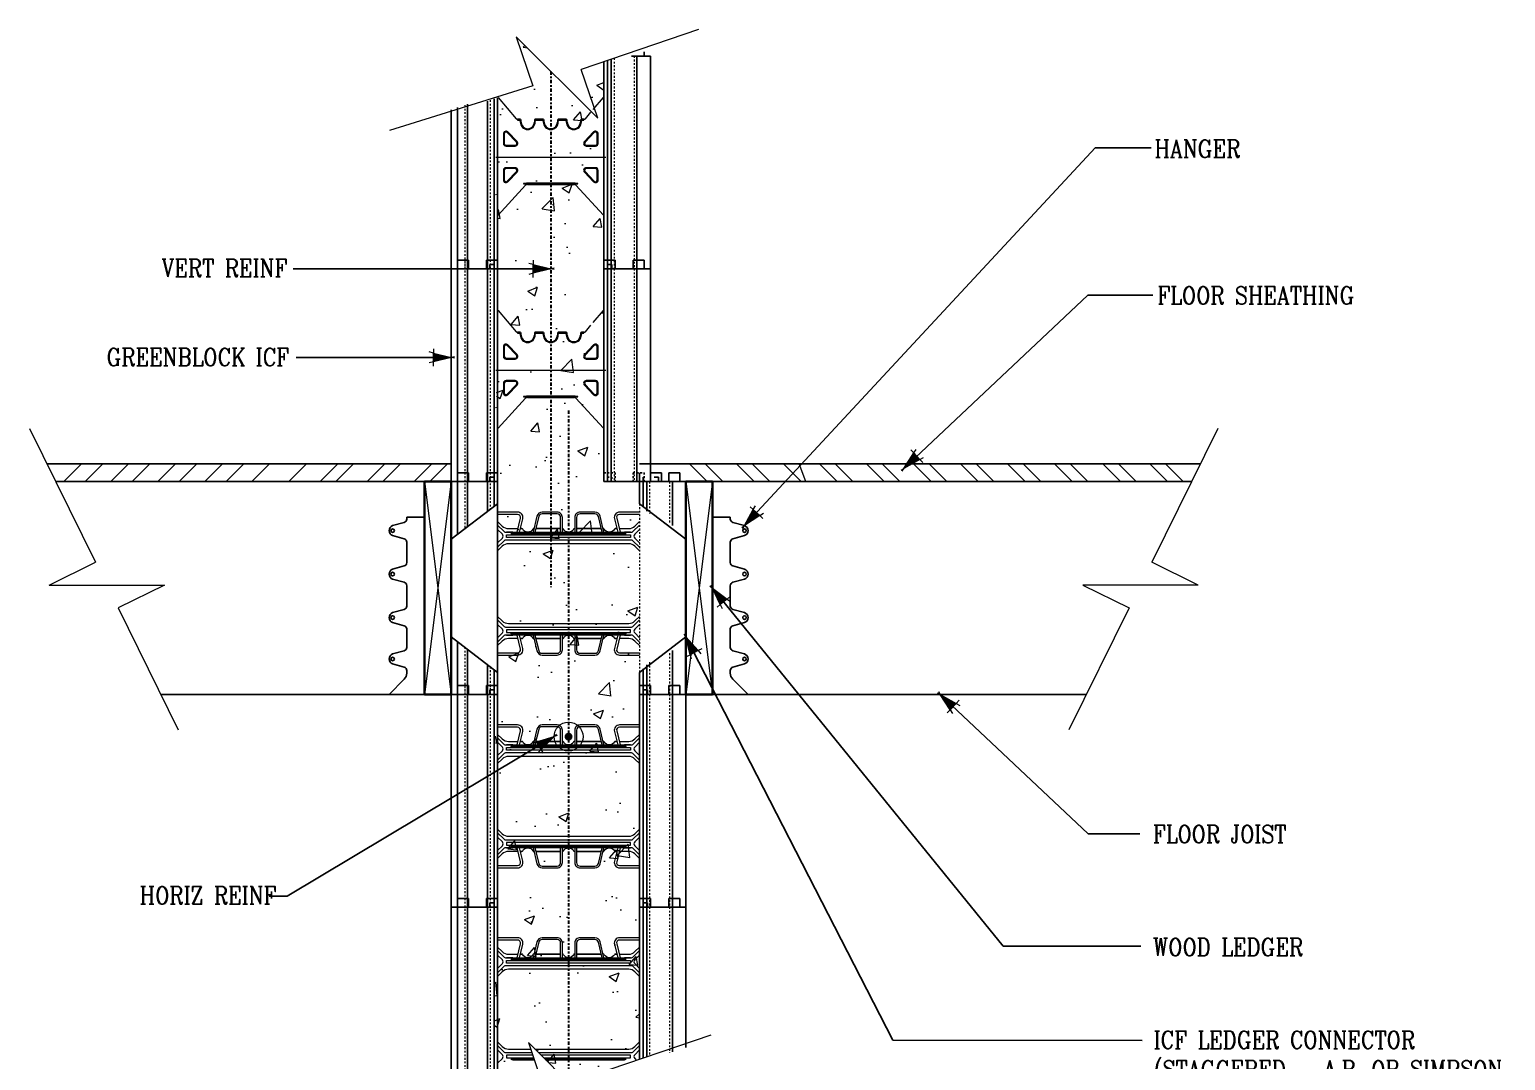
# Model space of a CAD drawing. Header units: inches. Extents: x -184 to -99.5, y 251.3 to 338.8.
# Drawn here: x -182.7 to -99.5, y 280.7 to 338.8 of the extents above; entities that cross this region are included whole.
import ezdxf

# ---------------------------------------------------------------- set-up
doc = ezdxf.new("R2010")
doc.units = ezdxf.units.IN
doc.header["$MEASUREMENT"] = 0
for name, pattern in [('CENTER', [2, 1.25, -0.25, 0.25, -0.25]), ('DASHED2', [0.375, 0.25, -0.125]), ('HIDDEN', [0.375, 0.25, -0.125])]:
    doc.linetypes.add(name, pattern=pattern)
for name, color, linetype, lineweight in [('A2 Hatch', 8, 'Continuous', 9), ('A4 medium', 7, 'Continuous', 35), ('DETAILS', 7, 'Continuous', 13), ('DIM', 3, 'Continuous', 13), ('REBAR', 2, 'CENTER', 30)]:
    doc.layers.add(name, color=color, linetype=linetype, lineweight=lineweight)
doc.styles.add('ARCTEXT', font='arctext.shx', dxfattribs={"width": 0.85})
doc.styles.add('RomanC', font='romanc.shx', dxfattribs={"width": 0.85, "height": 5})
doc.dimstyles.new('ARCTEXT1-4', dxfattribs={"dimtxt": 4, "dimasz": 2, "dimexe": 2, "dimexo": 2, "dimgap": 2, "dimtad": 1, "dimdec": 4, "dimzin": 3, "dimdsep": 46, "dimlunit": 4, "dimtxsty": 'ARCTEXT', "dimblk": 'ARCHTICK', "dimcen": 2, "dimaunit": 1, "dimadec": 0, "dimazin": 0, "dimtfac": 1, "dimtdec": 4, "dimtmove": 2, "dimatfit": 3, "dimldrblk": 'arrow', "dimfxl": 0, "dimtolj": 1, "dimtzin": 0, "dimarcsym": 0})

# ---------------------------------------------------------------- blocks, each defined once
blk = doc.blocks.new('_ArchTick')
at = {"color": 0, "linetype": 'ByBlock', "const_width": 0.15}
blk.add_lwpolyline([(-0.5, -0.5), (0.5, 0.5)], dxfattribs=at)
blk = doc.blocks.new('arrow')
at = {"layer": 'DIM'}
blk.add_hatch(color=253, dxfattribs=at).paths.add_polyline_path([(-2, 0.5), (-2, -0.5), (0, 0)])
at = {"layer": 'DIM', "lineweight": 9}
for points in [[(-2, 0.98), (-2, 0.5), (-2.47, 0.62)], [(0.37, 0.09), (0, 0)], [(0.37, -0.09), (0, 0)], [(-2, -0.98), (-2, -0.5), (-2.47, -0.62)]]:
    blk.add_lwpolyline(points, dxfattribs=at)
at = {"layer": 'DIM', "lineweight": 15}
blk.add_lwpolyline([(0, 0), (-2, -0.5), (-2, 0.5), (0, 0)], dxfattribs=at)

msp = doc.modelspace()

# ---------------------------------------------------------------- hatches: boundary and pattern name
at = {"layer": 'A2 Hatch', "ltscale": 0.15}
h = msp.add_hatch(dxfattribs=at)
h.set_pattern_fill('AR-CONC', color=256, scale=0.8, style=0)
h.set_pattern_definition([(50, (-3238.1794, 751.718), (5.7380815, -0.502017), [0.6, -6.6]), (355, (-3238.1794, 751.718), (-1.110011, 6.017537), [0.48, -5.28]), (100.45145, (-3237.701, 751.6764), (4.628071, 5.51552), [0.509922, -5.609137]), (46.1842, (-3238.1794, 753.318), (8.537928, -1.324152), [0.9, -9.9]), (96.63564, (-3237.468, 753.208), (7.477296, 7.792949), [0.764882, -8.413704]), (351.1842, (-3238.179, 753.318), (7.477296, 7.79295), [0.72, -7.92]), (21, (-3237.3794, 752.918), (4.7752564, -3.220951), [0.6, -6.6]), (326, (-3237.3794, 752.918), (1.946523, 5.8012), [0.48, -5.28]), (71.45144, (-3236.9815, 752.65), (6.721779, 2.580249), [0.509922, -5.609137]), (37.5, (-3238.1794, 751.7182), (0.0972788, 2.6631508), [0, -5.216, 0, -5.36, 0, -5.3]), (7.5, (-3238.1794, 751.7182), (2.1045563, 3.1552937), [0, -3.056, 0, -5.096, 0, -2.02]), (327.5, (-3239.9634, 751.7182), (4.2705795, -0.180439), [0, -2, 0, -6.24, 0, -8.28]), (317.5, (-3240.7634, 751.718), (4.6654894, 0.80084), [0, -2.6, 0, -4.144, 0, -5.88])])
h.paths.add_polyline_path([(-154.324, 335.631), (-156.31, 334.958), (-156.51, 277.942), (-153.64, 278.915), (-154.576, 281.675), (-149.98, 277.079), (-150.916, 279.839), (-148.31, 280.723), (-148.314, 313.305), (-150.314, 313.305), (-150.314, 336.991), (-151.6, 336.555), (-150.664, 333.795), (-155.26, 338.391)])
h = msp.add_hatch(color=256, dxfattribs=at)
edge = h.paths.add_edge_path()
edge.add_arc((-152.31, 298.924), 0.224, 0, 360)

# ---------------------------------------------------------------- linework, layer by layer
at = {"color": 1}
for p, q in [((-148.765, 337.305), (-147.689, 337.305)), ((-148.664, 337.339), (-148.664, 337.305)), ((-148.454, 337.305), (-148.454, 325.305)), ((-148.039, 337.551), (-148.039, 337.305)), ((-147.689, 337.305), (-147.689, 325.305)), ((-150.314, 336.991), (-150.314, 325.305)), ((-150.114, 337.059), (-150.114, 325.305)), ((-149.899, 337.132), (-149.899, 325.305)), ((-156.885, 334.763), (-156.885, 325.305)), ((-156.51, 334.89), (-156.51, 325.305)), ((-156.31, 334.958), (-156.31, 325.305)), ((-158.935, 334.279), (-158.935, 325.305)), ((-158.585, 334.398), (-158.585, 325.305)), ((-158.01, 334.593), (-158.01, 325.305)), ((-158.585, 325.805), (-157.96, 325.805)), ((-158.585, 325.805), (-158.585, 313.305)), ((-158.01, 325.805), (-158.01, 313.305)), ((-157.96, 325.805), (-157.96, 325.305)), ((-156.935, 325.805), (-156.935, 325.305)), ((-156.935, 325.805), (-156.31, 325.805)), ((-156.885, 325.805), (-156.885, 313.305)), ((-156.31, 325.805), (-156.31, 325.305)), ((-156.31, 325.805), (-156.31, 313.305)), ((-150.314, 325.805), (-150.314, 325.305)), ((-150.314, 325.805), (-150.314, 313.305)), ((-150.314, 325.805), (-149.689, 325.805)), ((-149.689, 325.805), (-149.689, 325.305)), ((-148.664, 325.805), (-148.664, 325.305)), ((-148.664, 325.805), (-148.039, 325.805)), ((-148.039, 325.805), (-148.039, 325.305)), ((-158.935, 325.305), (-156.31, 325.305)), ((-158.935, 325.305), (-158.935, 313.305)), ((-158.935, 325.305), (-156.76, 325.305)), ((-156.885, 325.305), (-158.01, 325.305)), ((-156.76, 325.555), (-156.76, 325.305)), ((-156.76, 325.555), (-156.51, 325.555)), ((-156.51, 325.555), (-156.51, 313.305)), ((-156.51, 325.305), (-156.31, 325.305)), ((-150.314, 325.305), (-147.689, 325.305)), ((-150.314, 325.305), (-150.114, 325.305)), ((-150.114, 325.555), (-150.114, 313.305)), ((-150.114, 325.555), (-149.864, 325.555)), ((-149.899, 325.305), (-147.689, 325.305)), ((-149.899, 325.305), (-149.899, 313.305)), ((-149.864, 325.555), (-149.864, 325.305)), ((-148.454, 325.305), (-148.454, 313.305)), ((-147.689, 325.305), (-147.689, 313.305)), ((-158.935, 313.305), (-158.935, 301.305)), ((-158.935, 313.305), (-156.76, 313.305)), ((-158.935, 313.305), (-156.31, 313.305)), ((-158.585, 313.805), (-157.96, 313.805)), ((-158.585, 313.805), (-158.585, 310.326)), ((-158.01, 313.805), (-158.01, 310.764)), ((-156.885, 313.305), (-158.01, 313.305)), ((-157.96, 313.805), (-157.96, 313.305)), ((-156.935, 313.805), (-156.935, 313.305)), ((-156.935, 313.805), (-156.31, 313.805)), ((-156.885, 313.805), (-156.885, 311.621)), ((-156.76, 313.555), (-156.76, 313.305)), ((-156.76, 313.555), (-156.51, 313.555)), ((-156.51, 313.555), (-156.51, 311.907)), ((-156.51, 313.305), (-156.31, 313.305)), ((-156.31, 313.805), (-156.31, 301.305)), ((-156.31, 313.805), (-156.31, 313.305)), ((-150.314, 313.805), (-150.314, 313.305)), ((-150.314, 313.305), (-147.689, 313.305)), ((-148.31, 313.805), (-148.31, 312.059)), ((-148.11, 313.555), (-148.11, 311.859)), ((-147.895, 313.305), (-145.685, 313.305)), ((-147.895, 313.305), (-147.895, 311.644)), ((-147.685, 313.805), (-147.06, 313.805)), ((-147.685, 313.305), (-147.485, 313.305)), ((-147.485, 313.555), (-147.235, 313.555)), ((-147.235, 313.555), (-147.235, 313.305)), ((-147.06, 313.805), (-147.06, 313.305)), ((-146.66, 313.805), (-146.66, 313.305)), ((-146.66, 313.805), (-146.035, 313.805)), ((-146.45, 313.305), (-146.45, 310.824)), ((-146.035, 313.805), (-146.035, 313.305)), ((-145.685, 313.305), (-145.685, 301.305)), ((-156.31, 312.059), (-158.935, 310.059)), ((-148.31, 312.059), (-145.685, 310.059)), ((-156.31, 302.55), (-158.935, 304.55)), ((-158.585, 304.284), (-158.585, 301.305)), ((-148.31, 302.55), (-145.685, 304.55)), ((-158.01, 303.845), (-158.01, 301.305)), ((-146.45, 303.785), (-146.45, 301.305)), ((-156.885, 302.988), (-156.885, 301.305)), ((-156.51, 302.703), (-156.51, 301.305)), ((-148.31, 302.55), (-148.31, 301.305)), ((-148.11, 302.75), (-148.11, 301.305)), ((-147.895, 302.965), (-147.895, 301.305)), ((-158.585, 301.805), (-157.96, 301.805)), ((-158.585, 301.805), (-158.585, 289.305)), ((-158.01, 301.805), (-158.01, 289.305)), ((-157.96, 301.805), (-157.96, 301.305)), ((-156.935, 301.805), (-156.935, 301.305)), ((-156.935, 301.805), (-156.31, 301.805)), ((-156.885, 301.805), (-156.885, 289.305)), ((-156.76, 301.555), (-156.76, 301.305)), ((-156.76, 301.555), (-156.51, 301.555)), ((-156.51, 301.555), (-156.51, 289.305)), ((-156.31, 301.805), (-156.31, 289.305)), ((-148.31, 301.805), (-148.31, 289.305)), ((-148.31, 301.805), (-147.685, 301.805)), ((-148.11, 301.555), (-148.11, 289.305)), ((-148.11, 301.555), (-147.86, 301.555)), ((-147.86, 301.555), (-147.86, 301.305)), ((-147.685, 301.805), (-147.685, 301.305)), ((-146.66, 301.805), (-146.66, 301.305)), ((-146.66, 301.805), (-146.035, 301.805)), ((-146.035, 301.805), (-146.035, 301.305)), ((-158.935, 301.305), (-156.31, 301.305)), ((-158.935, 301.305), (-158.935, 289.305)), ((-158.935, 301.305), (-156.76, 301.305)), ((-156.885, 301.305), (-158.01, 301.305)), ((-156.51, 301.305), (-156.31, 301.305)), ((-148.31, 301.305), (-145.685, 301.305)), ((-148.31, 301.305), (-148.11, 301.305)), ((-147.895, 301.305), (-145.685, 301.305)), ((-147.895, 301.305), (-147.895, 289.305)), ((-146.45, 301.305), (-146.45, 289.305)), ((-145.685, 301.305), (-145.685, 289.305)), ((-158.585, 289.805), (-157.96, 289.805)), ((-158.585, 289.805), (-158.585, 277.45)), ((-158.01, 289.805), (-158.01, 277.645)), ((-157.96, 289.805), (-157.96, 289.305)), ((-156.935, 289.805), (-156.935, 289.305)), ((-156.935, 289.805), (-156.31, 289.805)), ((-156.885, 289.805), (-156.885, 277.815)), ((-156.31, 289.805), (-156.31, 278.01)), ((-148.31, 289.805), (-148.31, 280.723)), ((-148.31, 289.805), (-147.685, 289.805)), ((-147.685, 289.805), (-147.685, 289.305)), ((-146.66, 289.805), (-146.66, 289.305)), ((-146.66, 289.805), (-146.035, 289.805)), ((-146.035, 289.805), (-146.035, 289.305)), ((-158.935, 289.305), (-156.31, 289.305)), ((-158.935, 289.305), (-158.935, 277.331)), ((-158.935, 289.305), (-156.76, 289.305)), ((-156.885, 289.305), (-158.01, 289.305)), ((-156.76, 289.555), (-156.76, 289.305)), ((-156.76, 289.555), (-156.51, 289.555)), ((-156.51, 289.555), (-156.51, 277.942)), ((-156.51, 289.305), (-156.31, 289.305)), ((-148.31, 289.305), (-145.685, 289.305)), ((-148.31, 289.305), (-148.11, 289.305)), ((-148.11, 289.555), (-148.11, 280.791)), ((-148.11, 289.555), (-147.86, 289.555)), ((-147.895, 289.305), (-145.685, 289.305)), ((-147.895, 289.305), (-147.895, 280.864)), ((-147.86, 289.555), (-147.86, 289.305)), ((-146.45, 289.305), (-146.45, 281.142)), ((-145.685, 289.305), (-145.685, 281.401))]:
    msp.add_line(p, q, dxfattribs=at)
at = {"color": 1, "linetype": 'HIDDEN', "ltscale": 0.02}
for p, q in [((-158.585, 325.805), (-157.96, 325.805)), ((-158.585, 325.805), (-158.585, 325.305)), ((-157.96, 325.805), (-157.96, 325.305)), ((-156.935, 325.805), (-156.935, 325.305)), ((-156.935, 325.805), (-156.31, 325.805)), ((-150.314, 325.805), (-149.689, 325.805)), ((-149.689, 325.805), (-149.689, 325.305)), ((-148.664, 325.805), (-148.664, 325.305)), ((-148.664, 325.805), (-148.039, 325.805)), ((-148.039, 325.805), (-148.039, 325.305)), ((-150.114, 325.555), (-150.114, 325.305)), ((-150.114, 325.555), (-149.864, 325.555)), ((-149.864, 325.555), (-149.864, 325.305)), ((-158.585, 313.805), (-157.96, 313.805)), ((-158.585, 313.805), (-158.585, 313.305)), ((-157.96, 313.805), (-157.96, 313.305)), ((-156.935, 313.805), (-156.935, 313.305)), ((-156.935, 313.805), (-156.31, 313.805)), ((-150.314, 313.805), (-149.689, 313.805)), ((-150.114, 313.555), (-150.114, 313.305)), ((-150.114, 313.555), (-149.864, 313.555)), ((-149.864, 313.555), (-149.864, 313.305)), ((-149.689, 313.805), (-149.689, 313.305)), ((-148.664, 313.805), (-148.664, 313.305)), ((-148.664, 313.805), (-148.039, 313.805)), ((-148.039, 313.805), (-148.039, 313.305)), ((-158.585, 301.805), (-157.96, 301.805)), ((-157.96, 301.805), (-157.96, 301.305)), ((-156.935, 301.805), (-156.935, 301.305)), ((-156.935, 301.805), (-156.31, 301.805)), ((-148.31, 301.805), (-147.685, 301.805)), ((-147.685, 301.805), (-147.685, 301.305)), ((-146.66, 301.805), (-146.66, 301.305)), ((-146.66, 301.805), (-146.035, 301.805)), ((-146.035, 301.805), (-146.035, 301.305)), ((-158.585, 289.805), (-157.96, 289.805)), ((-157.96, 289.805), (-157.96, 289.305)), ((-156.935, 289.805), (-156.935, 289.305)), ((-156.935, 289.805), (-156.31, 289.805)), ((-148.31, 289.805), (-147.685, 289.805)), ((-147.685, 289.805), (-147.685, 289.305)), ((-146.66, 289.805), (-146.66, 289.305)), ((-146.66, 289.805), (-146.035, 289.805)), ((-146.035, 289.805), (-146.035, 289.305))]:
    msp.add_line(p, q, dxfattribs=at)
at = {"ltscale": 0.15}
for p, q in [((-157.96, 325.305), (-156.935, 325.305)), ((-158.935, 314.305), (-181.735, 314.305)), ((-148.314, 314.305), (-116.675, 314.305)), ((-158.935, 313.305), (-181.241, 313.305)), ((-157.96, 313.305), (-156.935, 313.305)), ((-145.685, 313.305), (-117.168, 313.305)), ((-161.582, 311.002), (-162.237, 310.824)), ((-161.582, 311.002), (-162.237, 310.824)), ((-161.434, 311.195), (-161.434, 311.295)), ((-161.434, 311.295), (-160.435, 311.295)), ((-143.186, 311.295), (-144.185, 311.295)), ((-143.186, 311.195), (-143.186, 311.295)), ((-143.039, 311.002), (-142.384, 310.824)), ((-143.039, 311.002), (-142.384, 310.824)), ((-162.237, 310.26), (-161.582, 310.082)), ((-162.237, 310.26), (-161.582, 310.082)), ((-161.434, 309.889), (-161.434, 308.742)), ((-143.186, 309.889), (-143.186, 308.742)), ((-142.384, 310.26), (-143.039, 310.082)), ((-142.384, 310.26), (-143.039, 310.082)), ((-161.582, 308.549), (-162.237, 308.371)), ((-161.582, 308.549), (-162.237, 308.371)), ((-143.039, 308.549), (-142.384, 308.371)), ((-143.039, 308.549), (-142.384, 308.371)), ((-162.237, 307.807), (-161.582, 307.629)), ((-162.237, 307.807), (-161.582, 307.629)), ((-161.434, 307.436), (-161.434, 306.289)), ((-143.186, 307.436), (-143.186, 306.289)), ((-142.384, 307.807), (-143.039, 307.629)), ((-142.384, 307.807), (-143.039, 307.629)), ((-161.582, 306.096), (-162.237, 305.918)), ((-161.582, 306.096), (-162.237, 305.918)), ((-161.434, 306.429), (-161.434, 306.289)), ((-161.434, 306.429), (-161.434, 306.289)), ((-143.186, 306.429), (-143.186, 306.289)), ((-143.186, 306.429), (-143.186, 306.289)), ((-143.039, 306.096), (-142.384, 305.918)), ((-143.039, 306.096), (-142.384, 305.918)), ((-162.237, 305.354), (-161.582, 305.176)), ((-162.237, 305.354), (-161.582, 305.176)), ((-161.435, 303.958), (-161.435, 305.004)), ((-161.435, 303.958), (-161.435, 305.004)), ((-143.185, 303.958), (-143.185, 305.004)), ((-143.185, 303.958), (-143.185, 305.004)), ((-142.384, 305.354), (-143.039, 305.176)), ((-142.384, 305.354), (-143.039, 305.176)), ((-162.238, 303.587), (-161.583, 303.765)), ((-162.238, 303.587), (-161.583, 303.765)), ((-142.383, 303.587), (-143.038, 303.765)), ((-142.383, 303.587), (-143.038, 303.765)), ((-161.583, 302.845), (-162.238, 303.023)), ((-161.583, 302.845), (-162.238, 303.023)), ((-161.435, 302.512), (-161.435, 302.652)), ((-161.435, 302.512), (-161.435, 302.652)), ((-143.185, 302.512), (-143.185, 302.652)), ((-143.185, 302.512), (-143.185, 302.652)), ((-143.038, 302.845), (-142.383, 303.023)), ((-143.038, 302.845), (-142.383, 303.023)), ((-162.435, 301.305), (-161.582, 302.158)), ((-162.435, 301.305), (-161.582, 302.158)), ((-142.185, 301.305), (-143.039, 302.158)), ((-142.185, 301.305), (-143.039, 302.158)), ((-160.435, 301.305), (-175.319, 301.305)), ((-157.96, 301.305), (-156.935, 301.305)), ((-144.185, 301.305), (-123.09, 301.305)), ((-157.96, 289.305), (-156.935, 289.305))]:
    msp.add_line(p, q, dxfattribs=at)
for centre in [(-162.234, 310.544), (-142.386, 310.544), (-142.386, 310.544), (-162.234, 308.092), (-162.234, 308.092), (-142.386, 308.092), (-142.386, 308.092), (-162.234, 305.639), (-162.234, 305.639), (-142.386, 305.639), (-142.386, 305.639), (-162.235, 303.302), (-162.235, 303.302), (-142.385, 303.302), (-142.385, 303.302)]:
    msp.add_circle(centre, 0.1, dxfattribs=at)
for centre, radius, start, end in [((-162.134, 310.542), 0.3, 110, 250), ((-161.634, 311.195), 0.2, 285.20012, 0), ((-161.634, 311.195), 0.2, 285.20012, 0), ((-142.986, 311.195), 0.2, 180, 254.79988), ((-142.986, 311.195), 0.2, 180, 254.79988), ((-142.486, 310.542), 0.3, 290, 70), ((-142.486, 310.542), 0.3, 290, 70), ((-161.634, 309.889), 0.2, 0, 74.79626), ((-161.634, 309.889), 0.2, 0, 74.79626), ((-142.986, 309.889), 0.2, 105.20374, 180), ((-142.986, 309.889), 0.2, 105.20374, 180), ((-162.134, 308.089), 0.3, 110, 250), ((-162.134, 308.089), 0.3, 110, 250), ((-161.634, 308.742), 0.2, 285.20012, 0), ((-161.634, 308.742), 0.2, 285.20012, 0), ((-142.986, 308.742), 0.2, 180, 254.79988), ((-142.986, 308.742), 0.2, 180, 254.79988), ((-142.486, 308.089), 0.3, 290, 70), ((-142.486, 308.089), 0.3, 290, 70), ((-161.634, 307.436), 0.2, 0, 74.79626), ((-161.634, 307.436), 0.2, 0, 74.79626), ((-142.986, 307.436), 0.2, 105.20374, 180), ((-142.986, 307.436), 0.2, 105.20374, 180), ((-162.134, 305.636), 0.3, 110, 250), ((-162.134, 305.636), 0.3, 110, 250), ((-161.634, 306.289), 0.2, 285.20012, 0), ((-161.634, 306.289), 0.2, 285.20012, 0), ((-142.986, 306.289), 0.2, 180, 254.79988), ((-142.986, 306.289), 0.2, 180, 254.79988), ((-142.486, 305.636), 0.3, 290, 70), ((-142.486, 305.636), 0.3, 290, 70), ((-161.634, 304.983), 0.2, 5.89711, 74.79626), ((-161.634, 304.983), 0.2, 5.89711, 74.79626), ((-142.986, 304.983), 0.2, 105.20374, 174.10289), ((-142.986, 304.983), 0.2, 105.20374, 174.10289), ((-161.635, 303.958), 0.2, 285.20374, 0), ((-161.635, 303.958), 0.2, 285.20374, 0), ((-142.985, 303.958), 0.2, 180, 254.79626), ((-142.985, 303.958), 0.2, 180, 254.79626), ((-162.135, 303.305), 0.3, 110, 250), ((-162.135, 303.305), 0.3, 110, 250), ((-142.485, 303.305), 0.3, 290, 70), ((-142.485, 303.305), 0.3, 290, 70), ((-161.635, 302.652), 0.2, 360, 74.79988), ((-161.635, 302.652), 0.2, 360, 74.79988), ((-161.935, 302.512), 0.5, 315, 0), ((-161.935, 302.512), 0.5, 315, 0), ((-142.985, 302.652), 0.2, 105.20012, 180), ((-142.985, 302.652), 0.2, 105.20012, 180), ((-142.685, 302.512), 0.5, 180, 225), ((-142.685, 302.512), 0.5, 180, 225)]:
    msp.add_arc(centre, radius, start, end, dxfattribs=at)
at = {"layer": 'A2 Hatch', "linetype": 'DASHED2', "ltscale": 0.15}
for p, q in [((-148.614, 337.305), (-148.614, 325.305)), ((-149.739, 337.186), (-149.739, 325.305)), ((-156.725, 334.817), (-156.725, 325.305)), ((-158.17, 334.539), (-158.17, 325.305)), ((-158.17, 325.805), (-158.17, 313.305)), ((-156.725, 325.805), (-156.725, 313.305)), ((-149.739, 325.305), (-149.739, 313.305)), ((-148.614, 325.305), (-148.614, 313.305)), ((-158.17, 313.805), (-158.17, 310.642)), ((-156.725, 313.805), (-156.725, 311.743)), ((-147.735, 313.305), (-147.735, 311.484)), ((-146.61, 313.305), (-146.61, 310.984)), ((-148.31, 312.059), (-148.31, 302.55)), ((-158.17, 303.967), (-158.17, 301.305)), ((-147.735, 303.125), (-147.735, 301.305)), ((-146.61, 303.625), (-146.61, 301.305)), ((-156.725, 302.866), (-156.725, 301.305)), ((-158.17, 301.805), (-158.17, 289.305)), ((-156.725, 301.805), (-156.725, 289.305)), ((-147.735, 301.305), (-147.735, 289.305)), ((-146.61, 301.305), (-146.61, 289.305)), ((-158.17, 289.805), (-158.17, 277.591)), ((-156.725, 289.805), (-156.725, 277.869)), ((-147.735, 289.305), (-147.735, 280.918)), ((-146.61, 289.305), (-146.61, 281.087))]:
    msp.add_line(p, q, dxfattribs=at)
at = {"layer": 'A2 Hatch', "ltscale": 0.15}
for p, q in [((-180.781, 313.305), (-179.781, 314.305)), ((-179.581, 313.305), (-178.581, 314.305)), ((-178.13, 313.305), (-177.13, 314.305)), ((-176.93, 313.305), (-175.93, 314.305)), ((-175.478, 313.305), (-174.478, 314.305)), ((-174.278, 313.305), (-173.278, 314.305)), ((-172.826, 313.305), (-171.826, 314.305)), ((-171.626, 313.305), (-170.626, 314.305)), ((-170.175, 313.305), (-169.175, 314.305)), ((-168.091, 313.305), (-167.091, 314.305)), ((-166.323, 313.305), (-165.323, 314.305)), ((-165.439, 313.305), (-164.439, 314.305)), ((-163.671, 313.305), (-162.671, 314.305)), ((-162.787, 313.305), (-161.787, 314.305)), ((-161.02, 313.305), (-160.02, 314.305)), ((-160.136, 313.305), (-159.136, 314.305)), ((-144.485, 313.305), (-145.485, 314.305)), ((-143.601, 313.305), (-144.601, 314.305)), ((-141.833, 313.305), (-142.833, 314.305)), ((-140.949, 313.305), (-141.949, 314.305)), ((-139.181, 313.305), (-140.181, 314.305)), ((-138.922, 313.305), (-139.297, 314.305)), ((-137.155, 313.305), (-138.155, 314.305)), ((-136.271, 313.305), (-137.271, 314.305)), ((-134.503, 313.305), (-135.503, 314.305)), ((-133.619, 313.305), (-134.619, 314.305)), ((-131.851, 313.305), (-132.851, 314.305)), ((-130.967, 313.305), (-131.967, 314.305)), ((-129.2, 313.305), (-130.2, 314.305)), ((-128.316, 313.305), (-129.316, 314.305)), ((-126.548, 313.305), (-127.548, 314.305)), ((-125.664, 313.305), (-126.664, 314.305)), ((-123.896, 313.305), (-124.896, 314.305)), ((-123.013, 313.305), (-124.013, 314.305)), ((-121.163, 313.305), (-122.163, 314.305)), ((-120.28, 313.305), (-121.28, 314.305)), ((-118.512, 313.305), (-119.512, 314.305)), ((-117.628, 313.305), (-118.628, 314.305)), ((-158.935, 313.305), (-160.435, 301.305)), ((-160.435, 313.305), (-158.935, 301.305)), ((-145.685, 313.305), (-144.185, 301.305)), ((-144.185, 313.305), (-145.685, 301.305))]:
    msp.add_line(p, q, dxfattribs=at)
msp.add_circle((-152.31, 298.924), 0.816, dxfattribs=at)
at = {"layer": 'A4 medium', "ltscale": 0.15}
for points in [[(-160.435, 301.305), (-160.435, 313.305), (-158.935, 313.305), (-158.935, 301.305)], [(-144.185, 301.305), (-144.185, 313.305), (-145.685, 313.305), (-145.685, 301.305)]]:
    msp.add_lwpolyline(points, close=True, dxfattribs=at)
at = {"layer": 'DETAILS', "color": 6, "lineweight": 20}
for p, q in [((-156.314, 334.956), (-156.314, 328.269)), ((-156.287, 334.961), (-155.269, 333.771)), ((-150.917, 334.289), (-150.342, 334.961)), ((-150.314, 328.269), (-150.314, 335.03)), ((-151.36, 333.771), (-151.05, 334.133)), ((-155.197, 333.74), (-155.189, 333.74)), ((-155.039, 333.74), (-155.197, 333.74)), ((-155.189, 333.74), (-155.189, 333.69)), ((-155.189, 333.69), (-155.089, 333.69)), ((-155.039, 333.64), (-155.039, 333.585)), ((-154.989, 333.585), (-154.989, 333.69)), ((-154.239, 333.69), (-154.239, 333.585)), ((-153.739, 333.74), (-154.189, 333.74)), ((-154.189, 333.585), (-154.189, 333.64)), ((-154.139, 333.69), (-153.789, 333.69)), ((-153.739, 333.64), (-153.739, 333.585)), ((-153.689, 333.585), (-153.689, 333.69)), ((-152.939, 333.69), (-152.939, 333.585)), ((-152.439, 333.74), (-152.889, 333.74)), ((-152.889, 333.585), (-152.889, 333.64)), ((-152.839, 333.69), (-152.489, 333.69)), ((-152.439, 333.64), (-152.439, 333.585)), ((-152.389, 333.585), (-152.389, 333.69)), ((-151.639, 333.69), (-151.639, 333.585)), ((-151.432, 333.74), (-151.589, 333.74)), ((-151.589, 333.585), (-151.589, 333.64)), ((-151.539, 333.69), (-151.439, 333.69)), ((-151.439, 333.69), (-151.439, 333.74)), ((-151.439, 333.74), (-151.432, 333.74)), ((-155.989, 332.921), (-155.989, 332.38)), ((-155.939, 332.921), (-155.939, 332.38)), ((-155.839, 332.28), (-155.32, 332.28)), ((-155.248, 332.449), (-155.767, 332.99)), ((-155.212, 332.484), (-155.731, 333.025)), ((-150.898, 333.025), (-151.417, 332.484)), ((-150.862, 332.99), (-151.381, 332.449)), ((-151.309, 332.28), (-150.789, 332.28)), ((-150.689, 332.38), (-150.689, 332.921)), ((-150.639, 332.38), (-150.639, 332.921)), ((-156.414, 331.61), (-150.214, 331.61)), ((-155.839, 332.23), (-155.32, 332.23)), ((-151.309, 332.23), (-150.789, 332.23)), ((-155.989, 330.86), (-155.989, 330.319)), ((-155.939, 330.86), (-155.939, 330.319)), ((-155.32, 331.01), (-155.839, 331.01)), ((-155.32, 330.96), (-155.839, 330.96)), ((-155.767, 330.25), (-155.248, 330.791)), ((-155.731, 330.215), (-155.212, 330.756)), ((-151.417, 330.756), (-150.898, 330.215)), ((-151.381, 330.791), (-150.862, 330.25)), ((-150.789, 331.01), (-151.309, 331.01)), ((-150.789, 330.96), (-151.309, 330.96)), ((-150.689, 330.319), (-150.689, 330.86)), ((-150.639, 330.319), (-150.639, 330.86)), ((-156.285, 328.339), (-154.733, 330.016)), ((-154.685, 330.13), (-154.841, 330.115)), ((-154.841, 330.095), (-154.685, 330.08)), ((-153.314, 330.13), (-154.685, 330.13)), ((-154.685, 330.08), (-153.314, 330.08)), ((-154.627, 330.06), (-153.314, 330.06)), ((-151.944, 330.13), (-153.314, 330.13)), ((-153.314, 330.08), (-151.944, 330.08)), ((-153.314, 330.06), (-152.002, 330.06)), ((-151.788, 330.115), (-151.944, 330.13)), ((-151.944, 330.08), (-151.788, 330.095)), ((-151.896, 330.016), (-150.344, 328.339)), ((-156.314, 323.037), (-156.314, 323.02)), ((-156.314, 323.02), (-156.314, 316.258)), ((-156.287, 322.951), (-155.269, 321.761)), ((-150.917, 322.279), (-150.342, 322.951)), ((-150.314, 316.258), (-150.314, 323.02)), ((-155.197, 321.73), (-155.189, 321.73)), ((-155.039, 321.73), (-155.197, 321.73)), ((-155.189, 321.73), (-155.189, 321.68)), ((-155.189, 321.68), (-155.089, 321.68)), ((-155.039, 321.63), (-155.039, 321.575)), ((-154.989, 321.575), (-154.989, 321.68)), ((-154.239, 321.68), (-154.239, 321.575)), ((-153.739, 321.73), (-154.189, 321.73)), ((-154.189, 321.575), (-154.189, 321.63)), ((-154.139, 321.68), (-153.789, 321.68)), ((-153.739, 321.63), (-153.739, 321.575)), ((-153.689, 321.575), (-153.689, 321.68)), ((-152.939, 321.68), (-152.939, 321.575)), ((-152.439, 321.73), (-152.889, 321.73)), ((-152.889, 321.575), (-152.889, 321.63)), ((-152.839, 321.68), (-152.489, 321.68)), ((-152.439, 321.63), (-152.439, 321.575)), ((-152.389, 321.575), (-152.389, 321.68)), ((-151.639, 321.68), (-151.639, 321.575)), ((-151.432, 321.73), (-151.589, 321.73)), ((-151.589, 321.575), (-151.589, 321.63)), ((-151.539, 321.68), (-151.439, 321.68)), ((-151.439, 321.68), (-151.439, 321.73)), ((-151.439, 321.73), (-151.432, 321.73)), ((-151.36, 321.761), (-151.05, 322.123)), ((-155.989, 320.911), (-155.989, 320.37)), ((-155.939, 320.911), (-155.939, 320.37)), ((-155.248, 320.439), (-155.767, 320.98)), ((-155.212, 320.474), (-155.731, 321.015)), ((-150.898, 321.015), (-151.417, 320.474)), ((-150.862, 320.98), (-151.381, 320.439)), ((-150.689, 320.37), (-150.689, 320.911)), ((-150.639, 320.37), (-150.639, 320.911)), ((-155.839, 320.27), (-155.32, 320.27)), ((-155.839, 320.22), (-155.32, 320.22)), ((-151.309, 320.27), (-150.789, 320.27)), ((-151.309, 320.22), (-150.789, 320.22)), ((-156.414, 319.6), (-150.214, 319.6)), ((-155.32, 319), (-155.839, 319)), ((-155.32, 318.95), (-155.839, 318.95)), ((-150.789, 319), (-151.309, 319)), ((-150.789, 318.95), (-151.309, 318.95)), ((-155.989, 318.85), (-155.989, 318.309)), ((-155.939, 318.85), (-155.939, 318.309)), ((-155.767, 318.24), (-155.248, 318.781)), ((-155.731, 318.205), (-155.212, 318.746)), ((-154.685, 318.12), (-154.841, 318.105)), ((-153.314, 318.12), (-154.685, 318.12)), ((-151.944, 318.12), (-153.314, 318.12)), ((-151.788, 318.105), (-151.944, 318.12)), ((-151.417, 318.746), (-150.898, 318.205)), ((-151.381, 318.781), (-150.862, 318.24)), ((-150.689, 318.309), (-150.689, 318.85)), ((-150.639, 318.309), (-150.639, 318.85)), ((-156.285, 316.329), (-154.733, 318.006)), ((-154.841, 318.085), (-154.685, 318.07)), ((-154.685, 318.07), (-153.314, 318.07)), ((-154.627, 318.05), (-153.314, 318.05)), ((-153.314, 318.07), (-151.944, 318.07)), ((-153.314, 318.05), (-152.002, 318.05)), ((-151.944, 318.07), (-151.788, 318.085)), ((-151.896, 318.006), (-150.344, 316.329))]:
    msp.add_line(p, q, dxfattribs=at)
for points in [[(-155.081, 310.455), (-154.898, 311.215, 0.485338), (-155.189, 311.585), (-156.31, 311.585)], [(-155.461, 310.455), (-155.561, 310.455), (-155.811, 310.455), (-155.215, 310.455), (-155.024, 311.245, 0.485338), (-155.189, 311.455), (-156.31, 311.455)], [(-152.658, 310.455), (-152.658, 311.285, 0.414214), (-152.958, 311.585), (-153.801, 311.585, 0.346495), (-154.092, 311.355), (-154.31, 310.455)], [(-152.758, 310.455), (-152.758, 311.285, 0.414214), (-152.958, 311.485), (-153.801, 311.485, 0.346495), (-153.995, 311.332), (-154.207, 310.455)], [(-150.311, 310.455), (-150.528, 311.355, 0.346495), (-150.82, 311.585), (-151.662, 311.585, 0.414214), (-151.962, 311.285), (-151.962, 310.455)], [(-150.414, 310.455), (-150.625, 311.332, 0.346495), (-150.82, 311.485), (-151.662, 311.485, 0.414214), (-151.862, 311.285), (-151.862, 310.455)], [(-148.31, 311.585), (-149.431, 311.585, 0.485338), (-149.723, 311.215), (-149.539, 310.455)], [(-148.31, 311.455), (-149.431, 311.455, 0.485338), (-149.596, 311.245), (-149.406, 310.455), (-148.81, 310.455), (-149.06, 310.455), (-149.16, 310.455)], [(-156.31, 311.054), (-156.057, 310.801, 0.198912), (-155.704, 310.655), (-155.167, 310.655)], [(-156.31, 310.854), (-155.94, 310.484, 0.198912), (-155.869, 310.455), (-152.31, 310.455, -0.279322), (-152.596, 310.628, 0.279322), (-152.64, 310.655)], [(-156.31, 309.855), (-156.042, 310.124, 0.414214), (-156.042, 310.336), (-156.31, 310.604)], [(-154.279, 310.655, 0.279322), (-154.324, 310.628, -0.605918), (-154.895, 310.628, 0.279322), (-154.94, 310.655), (-155.033, 310.655), (-154.94, 310.655)], [(-151.98, 310.655, 0.279322), (-152.024, 310.628, -0.279322), (-152.31, 310.455), (-148.751, 310.455, 0.198912), (-148.68, 310.484), (-148.31, 310.854)], [(-149.681, 310.655), (-149.588, 310.655), (-149.681, 310.655, 0.279322), (-149.725, 310.628, -0.605918), (-150.297, 310.628, 0.279322), (-150.341, 310.655)], [(-149.454, 310.655), (-148.917, 310.655, 0.198912), (-148.563, 310.801), (-148.31, 311.054)], [(-148.31, 310.604), (-148.578, 310.336, 0.414214), (-148.578, 310.124), (-148.31, 309.855)], [(-148.31, 309.605), (-148.68, 309.976, 0.198912), (-148.751, 310.005), (-152.31, 310.005), (-155.869, 310.005, 0.198912), (-155.94, 309.976), (-156.31, 309.605)], [(-148.31, 309.405), (-148.563, 309.658, 0.198912), (-148.917, 309.805), (-152.31, 309.805), (-155.704, 309.805, 0.198912), (-156.057, 309.658), (-156.31, 309.405)], [(-156.31, 305.704), (-156.057, 305.451, 0.198912), (-155.704, 305.305), (-152.31, 305.305), (-148.917, 305.305, 0.198912), (-148.563, 305.451), (-148.31, 305.704)], [(-156.31, 305.504), (-155.94, 305.134, 0.198912), (-155.869, 305.105), (-152.31, 305.105), (-148.751, 305.105, 0.198912), (-148.68, 305.134), (-148.31, 305.504)], [(-156.31, 304.505), (-156.042, 304.774, 0.414214), (-156.042, 304.986), (-156.31, 305.254)], [(-148.31, 305.254), (-148.578, 304.986, 0.414214), (-148.578, 304.774), (-148.31, 304.505)], [(-152.64, 304.455, 0.279322), (-152.596, 304.482, -0.279322), (-152.31, 304.655), (-155.869, 304.655, 0.198912), (-155.94, 304.626), (-156.31, 304.255)], [(-156.31, 303.655), (-155.189, 303.655, 0.485338), (-155.024, 303.865), (-155.215, 304.655), (-155.811, 304.655), (-155.561, 304.655), (-155.461, 304.655)], [(-156.31, 303.525), (-155.189, 303.525, 0.485338), (-154.898, 303.895), (-155.081, 304.655)], [(-155.167, 304.455), (-155.704, 304.455, 0.198912), (-156.057, 304.308), (-156.31, 304.055)], [(-154.94, 304.455), (-155.033, 304.455), (-154.94, 304.455, 0.279322), (-154.895, 304.482, -0.605918), (-154.324, 304.482, 0.279322), (-154.279, 304.455)], [(-154.31, 304.655), (-154.092, 303.755, 0.346495), (-153.801, 303.525), (-152.958, 303.525, 0.414214), (-152.658, 303.825), (-152.658, 304.655)], [(-154.207, 304.655), (-153.995, 303.778, 0.346495), (-153.801, 303.625), (-152.958, 303.625, 0.414214), (-152.758, 303.825), (-152.758, 304.655)], [(-148.31, 304.255), (-148.68, 304.626, 0.198912), (-148.751, 304.655), (-152.31, 304.655, -0.279322), (-152.024, 304.482, 0.279322), (-151.98, 304.455)], [(-151.962, 304.655), (-151.962, 303.825, 0.414214), (-151.662, 303.525), (-150.82, 303.525, 0.346495), (-150.528, 303.755), (-150.311, 304.655)], [(-151.862, 304.655), (-151.862, 303.825, 0.414214), (-151.662, 303.625), (-150.82, 303.625, 0.346495), (-150.625, 303.778), (-150.414, 304.655)], [(-150.341, 304.455, 0.279322), (-150.297, 304.482, -0.605918), (-149.725, 304.482, 0.279322), (-149.681, 304.455), (-149.588, 304.455), (-149.681, 304.455)], [(-149.539, 304.655), (-149.723, 303.895, 0.485338), (-149.431, 303.525), (-148.31, 303.525)], [(-149.16, 304.655), (-149.06, 304.655), (-148.81, 304.655), (-149.406, 304.655), (-149.596, 303.865, 0.485338), (-149.431, 303.655), (-148.31, 303.655)], [(-148.31, 304.055), (-148.563, 304.308, 0.198912), (-148.917, 304.455), (-149.454, 304.455)], [(-155.081, 298.455), (-154.898, 299.215, 0.485338), (-155.189, 299.585), (-156.31, 299.585)], [(-155.461, 298.455), (-155.561, 298.455), (-155.811, 298.455), (-155.215, 298.455), (-155.024, 299.245, 0.485338), (-155.189, 299.455), (-156.31, 299.455)], [(-156.31, 299.054), (-156.057, 298.801, 0.198912), (-155.704, 298.655), (-155.167, 298.655)], [(-152.658, 298.455), (-152.658, 299.285, 0.414214), (-152.958, 299.585), (-153.801, 299.585, 0.346495), (-154.092, 299.355), (-154.31, 298.455)], [(-152.758, 298.455), (-152.758, 299.285, 0.414214), (-152.958, 299.485), (-153.801, 299.485, 0.346495), (-153.995, 299.332), (-154.207, 298.455)], [(-150.311, 298.455), (-150.528, 299.355, 0.346495), (-150.82, 299.585), (-151.662, 299.585, 0.414214), (-151.962, 299.285), (-151.962, 298.455)], [(-150.414, 298.455), (-150.625, 299.332, 0.346495), (-150.82, 299.485), (-151.662, 299.485, 0.414214), (-151.862, 299.285), (-151.862, 298.455)], [(-148.31, 299.585), (-149.431, 299.585, 0.485338), (-149.723, 299.215), (-149.539, 298.455)], [(-148.31, 299.455), (-149.431, 299.455, 0.485338), (-149.596, 299.245), (-149.406, 298.455), (-148.81, 298.455), (-149.06, 298.455), (-149.16, 298.455)], [(-149.454, 298.655), (-148.917, 298.655, 0.198912), (-148.563, 298.801), (-148.31, 299.054)], [(-156.31, 298.854), (-155.94, 298.484, 0.198912), (-155.869, 298.455), (-152.31, 298.455, -0.279322), (-152.596, 298.628, 0.279322), (-152.64, 298.655)], [(-156.31, 297.855), (-156.042, 298.124, 0.414214), (-156.042, 298.336), (-156.31, 298.604)], [(-154.279, 298.655, 0.279322), (-154.324, 298.628, -0.605918), (-154.895, 298.628, 0.279322), (-154.94, 298.655), (-155.033, 298.655), (-154.94, 298.655)], [(-151.98, 298.655, 0.279322), (-152.024, 298.628, -0.279322), (-152.31, 298.455), (-148.751, 298.455, 0.198912), (-148.68, 298.484), (-148.31, 298.854)], [(-149.681, 298.655), (-149.588, 298.655), (-149.681, 298.655, 0.279322), (-149.725, 298.628, -0.605918), (-150.297, 298.628, 0.279322), (-150.341, 298.655)], [(-148.31, 298.604), (-148.578, 298.336, 0.414214), (-148.578, 298.124), (-148.31, 297.855)], [(-148.31, 297.605), (-148.68, 297.976, 0.198912), (-148.751, 298.005), (-152.31, 298.005), (-155.869, 298.005, 0.198912), (-155.94, 297.976), (-156.31, 297.605)], [(-148.31, 297.405), (-148.563, 297.658, 0.198912), (-148.917, 297.805), (-152.31, 297.805), (-155.704, 297.805, 0.198912), (-156.057, 297.658), (-156.31, 297.405)], [(-156.31, 293.704), (-156.057, 293.451, 0.198912), (-155.704, 293.305), (-152.31, 293.305), (-148.917, 293.305, 0.198912), (-148.563, 293.451), (-148.31, 293.704)], [(-156.31, 293.504), (-155.94, 293.134, 0.198912), (-155.869, 293.105), (-152.31, 293.105), (-148.751, 293.105, 0.198912), (-148.68, 293.134), (-148.31, 293.504)], [(-156.31, 292.505), (-156.042, 292.774, 0.414214), (-156.042, 292.986), (-156.31, 293.254)], [(-148.31, 293.254), (-148.578, 292.986, 0.414214), (-148.578, 292.774), (-148.31, 292.505)], [(-152.64, 292.455, 0.279322), (-152.596, 292.482, -0.279322), (-152.31, 292.655), (-155.869, 292.655, 0.198912), (-155.94, 292.626), (-156.31, 292.255)], [(-156.31, 291.655), (-155.189, 291.655, 0.485338), (-155.024, 291.865), (-155.215, 292.655), (-155.811, 292.655), (-155.561, 292.655), (-155.461, 292.655)], [(-156.31, 291.525), (-155.189, 291.525, 0.485338), (-154.898, 291.895), (-155.081, 292.655)], [(-155.167, 292.455), (-155.704, 292.455, 0.198912), (-156.057, 292.308), (-156.31, 292.055)], [(-154.94, 292.455), (-155.033, 292.455), (-154.94, 292.455, 0.279322), (-154.895, 292.482, -0.605918), (-154.324, 292.482, 0.279322), (-154.279, 292.455)], [(-154.31, 292.655), (-154.092, 291.755, 0.346495), (-153.801, 291.525), (-152.958, 291.525, 0.414214), (-152.658, 291.825), (-152.658, 292.655)], [(-154.207, 292.655), (-153.995, 291.778, 0.346495), (-153.801, 291.625), (-152.958, 291.625, 0.414214), (-152.758, 291.825), (-152.758, 292.655)], [(-148.31, 292.255), (-148.68, 292.626, 0.198912), (-148.751, 292.655), (-152.31, 292.655, -0.279322), (-152.024, 292.482, 0.279322), (-151.98, 292.455)], [(-151.962, 292.655), (-151.962, 291.825, 0.414214), (-151.662, 291.525), (-150.82, 291.525, 0.346495), (-150.528, 291.755), (-150.311, 292.655)], [(-151.862, 292.655), (-151.862, 291.825, 0.414214), (-151.662, 291.625), (-150.82, 291.625, 0.346495), (-150.625, 291.778), (-150.414, 292.655)], [(-150.341, 292.455, 0.279322), (-150.297, 292.482, -0.605918), (-149.725, 292.482, 0.279322), (-149.681, 292.455), (-149.588, 292.455), (-149.681, 292.455)], [(-149.539, 292.655), (-149.723, 291.895, 0.485338), (-149.431, 291.525), (-148.31, 291.525)], [(-149.16, 292.655), (-149.06, 292.655), (-148.81, 292.655), (-149.406, 292.655), (-149.596, 291.865, 0.485338), (-149.431, 291.655), (-148.31, 291.655)], [(-148.31, 292.055), (-148.563, 292.308, 0.198912), (-148.917, 292.455), (-149.454, 292.455)], [(-155.081, 286.455), (-154.898, 287.215, 0.485338), (-155.189, 287.585), (-156.31, 287.585)], [(-155.461, 286.455), (-155.561, 286.455), (-155.811, 286.455), (-155.215, 286.455), (-155.024, 287.245, 0.485338), (-155.189, 287.455), (-156.31, 287.455)], [(-152.658, 286.455), (-152.658, 287.285, 0.414214), (-152.958, 287.585), (-153.801, 287.585, 0.346495), (-154.092, 287.355), (-154.31, 286.455)], [(-152.758, 286.455), (-152.758, 287.285, 0.414214), (-152.958, 287.485), (-153.801, 287.485, 0.346495), (-153.995, 287.332), (-154.207, 286.455)], [(-150.311, 286.455), (-150.528, 287.355, 0.346495), (-150.82, 287.585), (-151.662, 287.585, 0.414214), (-151.962, 287.285), (-151.962, 286.455)], [(-150.414, 286.455), (-150.625, 287.332, 0.346495), (-150.82, 287.485), (-151.662, 287.485, 0.414214), (-151.862, 287.285), (-151.862, 286.455)], [(-148.31, 287.585), (-149.431, 287.585, 0.485338), (-149.723, 287.215), (-149.539, 286.455)], [(-148.31, 287.455), (-149.431, 287.455, 0.485338), (-149.596, 287.245), (-149.406, 286.455), (-148.81, 286.455), (-149.06, 286.455), (-149.16, 286.455)], [(-156.31, 287.054), (-156.057, 286.801, 0.198912), (-155.704, 286.655), (-155.167, 286.655)], [(-156.31, 286.854), (-155.94, 286.484, 0.198912), (-155.869, 286.455), (-152.31, 286.455, -0.279322), (-152.596, 286.628, 0.279322), (-152.64, 286.655)], [(-156.31, 285.855), (-156.042, 286.124, 0.414214), (-156.042, 286.336), (-156.31, 286.604)], [(-154.279, 286.655, 0.279322), (-154.324, 286.628, -0.605918), (-154.895, 286.628, 0.279322), (-154.94, 286.655), (-155.033, 286.655), (-154.94, 286.655)], [(-151.98, 286.655, 0.279322), (-152.024, 286.628, -0.279322), (-152.31, 286.455), (-148.751, 286.455, 0.198912), (-148.68, 286.484), (-148.31, 286.854)], [(-149.681, 286.655), (-149.588, 286.655), (-149.681, 286.655, 0.279322), (-149.725, 286.628, -0.605918), (-150.297, 286.628, 0.279322), (-150.341, 286.655)], [(-149.454, 286.655), (-148.917, 286.655, 0.198912), (-148.563, 286.801), (-148.31, 287.054)], [(-148.31, 286.604), (-148.578, 286.336, 0.414214), (-148.578, 286.124), (-148.31, 285.855)], [(-148.31, 285.605), (-148.68, 285.976, 0.198912), (-148.751, 286.005), (-152.31, 286.005), (-155.869, 286.005, 0.198912), (-155.94, 285.976), (-156.31, 285.605)], [(-148.31, 285.405), (-148.563, 285.658, 0.198912), (-148.917, 285.805), (-152.31, 285.805), (-155.704, 285.805, 0.198912), (-156.057, 285.658), (-156.31, 285.405)], [(-156.31, 281.704), (-156.057, 281.451, 0.198912), (-155.704, 281.305), (-154.451, 281.305)], [(-156.31, 281.504), (-155.94, 281.134, 0.198912), (-155.869, 281.105), (-154.383, 281.105)], [(-154.206, 281.305), (-152.31, 281.305), (-148.917, 281.305, 0.198912), (-148.563, 281.451), (-148.31, 281.704)], [(-154.006, 281.105), (-152.31, 281.105), (-148.751, 281.105, 0.198912), (-148.68, 281.134), (-148.31, 281.504)], [(-156.31, 280.505), (-156.042, 280.774, 0.414214), (-156.042, 280.986), (-156.31, 281.254)], [(-154.264, 280.755), (-155.461, 280.755), (-155.559, 280.733, 0.780776), (-155.559, 280.727), (-155.461, 280.705), (-154.247, 280.705)], [(-153.606, 280.705), (-152.31, 280.705), (-149.16, 280.705), (-149.062, 280.727, 0.780776), (-149.062, 280.733), (-149.16, 280.755), (-152.31, 280.755), (-153.656, 280.755)], [(-148.31, 281.254), (-148.578, 280.986, 0.414214), (-148.578, 280.774), (-148.473, 280.668)]]:
    msp.add_lwpolyline(points, format="xyb", dxfattribs=at)
for points in [[(-154.261, 310.655), (-154.279, 310.655)], [(-152.758, 310.655), (-154.158, 310.655)], [(-152.658, 310.655), (-152.64, 310.655)], [(-151.962, 310.655), (-151.98, 310.655)], [(-151.862, 310.655), (-150.462, 310.655)], [(-150.359, 310.655), (-150.341, 310.655)], [(-152.31, 310.305), (-148.81, 310.305), (-148.81, 310.155), (-152.31, 310.155), (-155.811, 310.155), (-155.811, 310.305)], [(-152.31, 304.805), (-148.81, 304.805), (-148.81, 304.955), (-152.31, 304.955), (-155.811, 304.955), (-155.811, 304.805)], [(-154.261, 304.455), (-154.279, 304.455)], [(-152.758, 304.455), (-154.158, 304.455)], [(-152.658, 304.455), (-152.64, 304.455)], [(-151.962, 304.455), (-151.98, 304.455)], [(-151.862, 304.455), (-150.462, 304.455)], [(-150.359, 304.455), (-150.341, 304.455)], [(-152.31, 298.305), (-148.81, 298.305), (-148.81, 298.155), (-152.31, 298.155), (-155.811, 298.155), (-155.811, 298.305)], [(-154.261, 298.655), (-154.279, 298.655)], [(-152.758, 298.655), (-154.158, 298.655)], [(-152.658, 298.655), (-152.64, 298.655)], [(-151.962, 298.655), (-151.98, 298.655)], [(-151.862, 298.655), (-150.462, 298.655)], [(-150.359, 298.655), (-150.341, 298.655)], [(-152.31, 292.805), (-148.81, 292.805), (-148.81, 292.955), (-152.31, 292.955), (-155.811, 292.955), (-155.811, 292.805)], [(-154.261, 292.455), (-154.279, 292.455)], [(-152.758, 292.455), (-154.158, 292.455)], [(-152.658, 292.455), (-152.64, 292.455)], [(-151.962, 292.455), (-151.98, 292.455)], [(-151.862, 292.455), (-150.462, 292.455)], [(-150.359, 292.455), (-150.341, 292.455)], [(-154.261, 286.655), (-154.279, 286.655)], [(-152.758, 286.655), (-154.158, 286.655)], [(-152.658, 286.655), (-152.64, 286.655)], [(-151.962, 286.655), (-151.98, 286.655)], [(-151.862, 286.655), (-150.462, 286.655)], [(-150.359, 286.655), (-150.341, 286.655)], [(-152.31, 286.305), (-148.81, 286.305), (-148.81, 286.155), (-152.31, 286.155), (-155.811, 286.155), (-155.811, 286.305)]]:
    msp.add_lwpolyline(points, close=True, dxfattribs=at)
for points in [[(-152.31, 310.405), (-155.461, 310.405), (-155.559, 310.383, 0.780776), (-155.559, 310.377), (-155.461, 310.355), (-152.31, 310.355), (-149.16, 310.355), (-149.062, 310.377, 0.780776), (-149.062, 310.383), (-149.16, 310.405)], [(-152.31, 304.705), (-149.16, 304.705), (-149.062, 304.727, 0.780776), (-149.062, 304.733), (-149.16, 304.755), (-152.31, 304.755), (-155.461, 304.755), (-155.559, 304.733, 0.780776), (-155.559, 304.727), (-155.461, 304.705)], [(-152.31, 298.405), (-155.461, 298.405), (-155.559, 298.383, 0.780776), (-155.559, 298.377), (-155.461, 298.355), (-152.31, 298.355), (-149.16, 298.355), (-149.062, 298.377, 0.780776), (-149.062, 298.383), (-149.16, 298.405)], [(-152.31, 292.705), (-149.16, 292.705), (-149.062, 292.727, 0.780776), (-149.062, 292.733), (-149.16, 292.755), (-152.31, 292.755), (-155.461, 292.755), (-155.559, 292.733, 0.780776), (-155.559, 292.727), (-155.461, 292.705)], [(-152.31, 286.405), (-155.461, 286.405), (-155.559, 286.383, 0.780776), (-155.559, 286.377), (-155.461, 286.355), (-152.31, 286.355), (-149.16, 286.355), (-149.062, 286.377, 0.780776), (-149.062, 286.383), (-149.16, 286.405)]]:
    msp.add_lwpolyline(points, format="xyb", close=True, dxfattribs=at)
for points in [[(-154.332, 280.955), (-155.811, 280.955), (-155.811, 280.805), (-154.281, 280.805)], [(-153.706, 280.805), (-152.31, 280.805), (-148.81, 280.805), (-148.81, 280.955), (-152.31, 280.955), (-153.856, 280.955)]]:
    msp.add_lwpolyline(points, dxfattribs=at)
for centre, radius, start, end in [((-156.214, 335.03), 0.1, 221.08995, 223.83086), ((-150.414, 335.03), 0.1, 316.16914, 360), ((-155.197, 333.84), 0.1, 223.83086, 270), ((-155.089, 333.64), 0.05, 360, 90), ((-155.039, 333.69), 0.05, 0, 90), ((-154.614, 333.585), 0.425, 180, 360), ((-154.614, 333.585), 0.375, 180, 0), ((-154.189, 333.69), 0.05, 90, 180), ((-154.139, 333.64), 0.05, 90, 180), ((-153.789, 333.64), 0.05, 360, 90), ((-153.739, 333.69), 0.05, 0, 90), ((-153.314, 333.585), 0.425, 180, 270), ((-153.314, 333.585), 0.375, 180, 270), ((-153.314, 333.585), 0.425, 270, 0), ((-153.314, 333.585), 0.375, 270, 0), ((-152.889, 333.69), 0.05, 90, 180), ((-152.839, 333.64), 0.05, 90, 180), ((-152.489, 333.64), 0.05, 0, 90), ((-152.439, 333.69), 0.05, 0, 90), ((-152.014, 333.585), 0.425, 180, 0), ((-152.014, 333.585), 0.375, 180, 0), ((-151.589, 333.69), 0.05, 90, 180), ((-151.539, 333.64), 0.05, 90, 180), ((-151.432, 333.84), 0.1, 270, 316.16914), ((-155.839, 332.921), 0.15, 43.83086, 180), ((-155.839, 332.38), 0.15, 180, 270), ((-155.839, 332.921), 0.1, 43.83086, 180), ((-155.839, 332.38), 0.1, 180, 270), ((-155.32, 332.38), 0.15, 270, 43.83086), ((-155.32, 332.38), 0.1, 270, 43.83086), ((-151.309, 332.38), 0.15, 136.16914, 270), ((-151.309, 332.38), 0.1, 136.16914, 270), ((-150.789, 332.921), 0.15, 0, 136.16914), ((-150.789, 332.921), 0.1, 0, 136.16914), ((-150.789, 332.38), 0.15, 270, 0), ((-150.789, 332.38), 0.1, 270, 360), ((-155.839, 330.86), 0.15, 90, 180), ((-155.839, 330.86), 0.1, 90, 180), ((-155.32, 330.86), 0.15, 316.16914, 90), ((-155.32, 330.86), 0.1, 316.16914, 90), ((-151.309, 330.86), 0.15, 90, 223.83086), ((-151.309, 330.86), 0.1, 90, 223.83086), ((-150.789, 330.86), 0.15, 360, 90), ((-150.789, 330.86), 0.1, 0, 90), ((-155.839, 330.319), 0.15, 180, 316.16914), ((-155.839, 330.319), 0.1, 180, 316.16914), ((-154.84, 330.105), 0.01, 97.40989, 262.59011), ((-154.627, 329.91), 0.15, 90, 135), ((-152.002, 329.91), 0.15, 45, 90), ((-151.789, 330.105), 0.01, 277.40989, 82.59011), ((-150.789, 330.319), 0.15, 223.83086, 360), ((-150.789, 330.319), 0.1, 223.83086, 0), ((-156.314, 329.523), 0.1, 180, 209.74488), ((-156.214, 328.269), 0.1, 135, 180), ((-150.414, 328.269), 0.1, 360, 45), ((-156.214, 323.02), 0.1, 180, 223.83086), ((-150.414, 323.02), 0.1, 316.16914, 360), ((-155.197, 321.83), 0.1, 223.83086, 270), ((-155.089, 321.63), 0.05, 360, 90), ((-155.039, 321.68), 0.05, 0, 90), ((-154.614, 321.575), 0.425, 180, 360), ((-154.614, 321.575), 0.375, 180, 0), ((-154.189, 321.68), 0.05, 90, 180), ((-154.139, 321.63), 0.05, 90, 180), ((-153.789, 321.63), 0.05, 360, 90), ((-153.739, 321.68), 0.05, 0, 90), ((-153.314, 321.575), 0.425, 180, 270), ((-153.314, 321.575), 0.375, 180, 270), ((-153.314, 321.575), 0.425, 270, 0), ((-153.314, 321.575), 0.375, 270, 0), ((-152.889, 321.68), 0.05, 90, 180), ((-152.839, 321.63), 0.05, 90, 180), ((-152.489, 321.63), 0.05, 0, 90), ((-152.439, 321.68), 0.05, 0, 90), ((-152.014, 321.575), 0.425, 180, 0), ((-152.014, 321.575), 0.375, 180, 0), ((-151.589, 321.68), 0.05, 90, 180), ((-151.539, 321.63), 0.05, 90, 180), ((-151.432, 321.83), 0.1, 270, 316.16914), ((-155.839, 320.911), 0.15, 43.83086, 180), ((-155.839, 320.911), 0.1, 43.83086, 180), ((-150.789, 320.911), 0.15, 0, 136.16914), ((-150.789, 320.911), 0.1, 0, 136.16914), ((-155.839, 320.37), 0.15, 180, 270), ((-155.839, 320.37), 0.1, 180, 270), ((-155.32, 320.37), 0.15, 270, 43.83086), ((-155.32, 320.37), 0.1, 270, 43.83086), ((-151.309, 320.37), 0.15, 136.16914, 270), ((-151.309, 320.37), 0.1, 136.16914, 270), ((-150.789, 320.37), 0.15, 270, 0), ((-150.789, 320.37), 0.1, 270, 360), ((-155.839, 318.85), 0.15, 90, 180), ((-155.839, 318.85), 0.1, 90, 180), ((-155.32, 318.85), 0.15, 316.16914, 90), ((-155.32, 318.85), 0.1, 316.16914, 90), ((-151.309, 318.85), 0.15, 90, 223.83086), ((-151.309, 318.85), 0.1, 90, 223.83086), ((-150.789, 318.85), 0.15, 360, 90), ((-150.789, 318.85), 0.1, 0, 90), ((-155.839, 318.309), 0.15, 180, 316.16914), ((-155.839, 318.309), 0.1, 180, 316.16914), ((-154.84, 318.095), 0.01, 97.40989, 262.59011), ((-151.789, 318.095), 0.01, 277.40989, 82.59011), ((-150.789, 318.309), 0.15, 223.83086, 360), ((-150.789, 318.309), 0.1, 223.83086, 0), ((-156.314, 317.513), 0.1, 180, 209.74488), ((-154.627, 317.9), 0.15, 90, 135), ((-152.002, 317.9), 0.15, 45, 90), ((-156.214, 316.258), 0.1, 135, 180), ((-150.414, 316.258), 0.1, 360, 45)]:
    msp.add_arc(centre, radius, start, end, dxfattribs=at)
at = {"layer": 'DIM'}
for p, q in [((-155.26, 338.391), (-154.324, 335.631)), ((-150.664, 333.795), (-155.26, 338.391)), ((-144.973, 338.803), (-151.6, 336.555)), ((-150.664, 333.795), (-151.6, 336.555)), ((-154.324, 335.631), (-162.414, 333.1)), ((-182.722, 316.305), (-178.999, 308.763)), ((-115.688, 316.305), (-119.41, 308.763)), ((-181.613, 307.473), (-178.999, 308.763)), ((-116.796, 307.473), (-119.41, 308.763)), ((-181.613, 307.473), (-175.113, 307.473)), ((-175.113, 307.473), (-177.727, 306.183)), ((-116.796, 307.473), (-123.296, 307.473)), ((-123.296, 307.473), (-120.683, 306.183)), ((-177.727, 306.183), (-174.332, 299.305)), ((-120.683, 306.183), (-124.077, 299.305)), ((-154.576, 281.675), (-153.64, 278.915)), ((-149.98, 277.079), (-154.576, 281.675)), ((-144.289, 282.087), (-150.916, 279.839))]:
    msp.add_line(p, q, dxfattribs=at)
at = {"layer": 'REBAR', "ltscale": 0.15}
for p, q in [((-153.312, 336.444), (-153.312, 307.359)), ((-152.31, 317.311), (-152.31, 279.409))]:
    msp.add_line(p, q, dxfattribs=at)

# ---------------------------------------------------------------- texts
at = {"layer": 'DIM', "color": 3, "char_height": 1, "width": 22.68955, "style": 'RomanC'}
for s, insert, attachment_point in [('HANGER', (-119.255, 332.581), 1), ('VERT REINF ', (-168.174, 325.847), 3), ('FLOOR SHEATHING ', (-119.089, 324.306), 1), ('GREENBLOCK ICF ', (-168.07, 320.828), 3), ('FLOOR JOIST ', (-119.342, 293.929), 1), ('HORIZ REINF ', (-168.786, 290.47), 3), ('WOOD LEDGER', (-119.349, 287.559), 1), ('ICF LEDGER CONNECTOR\\P(STAGGERED - A.B. OR SIMPSON CONNECTOR PER ENGINEER) SEE TYPICAL DETAILS PER OPTION', (-119.305, 282.322), 1)]:
    msp.add_mtext(s, dxfattribs=dict(at, insert=insert, attachment_point=attachment_point))

# ---------------------------------------------------------------- leaders
at = {"layer": 'DIM'}
for points in [[(-142.384, 310.824), (-122.602, 332.127), (-119.444, 332.125)], [(-153.312, 325.305), (-165.982, 325.306), (-167.851, 325.306)], [(-133.388, 314.055), (-123.01, 323.822), (-119.35, 323.814)], [(-158.935, 320.307), (-165.672, 320.307), (-167.677, 320.308)], [(-144.185, 307.305), (-127.786, 287.106), (-120.03, 287.102)], [(-145.685, 304.55), (-134.02, 281.799), (-119.942, 281.792)], [(-131.339, 301.305), (-123.002, 293.445), (-120.089, 293.451)], [(-153.126, 298.924), (-168.191, 289.92), (-169.195, 289.92)]]:
    msp.add_leader(points, dimstyle='ARCTEXT1-4', override={"dimasz": 0.5, "dimtad": 0}, dxfattribs=at)

doc.saveas('drawing.dxf')
